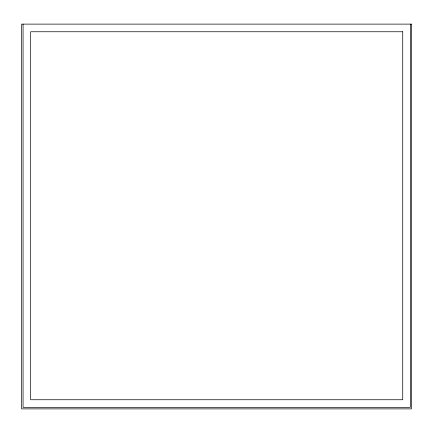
<?xml version="1.0" encoding="UTF-8"?>
<svg xmlns="http://www.w3.org/2000/svg" width="433" height="433" viewBox="0 0 433 433"><rect width="100%" height="100%" fill="white"/><g stroke="black" fill="none" stroke-linecap="round" stroke-linejoin="round"><path stroke-width="0.65" d="M410.338 24.151L410.338 407.35L23.063 407.35L23.063 24.151M411.35 24.118L21.65 24.118L21.65 408.882L411.35 408.882L411.35 24.118M402.733 31.755L30.667 31.755L30.667 399.74L402.733 399.74L402.733 31.755"/></g></svg>
